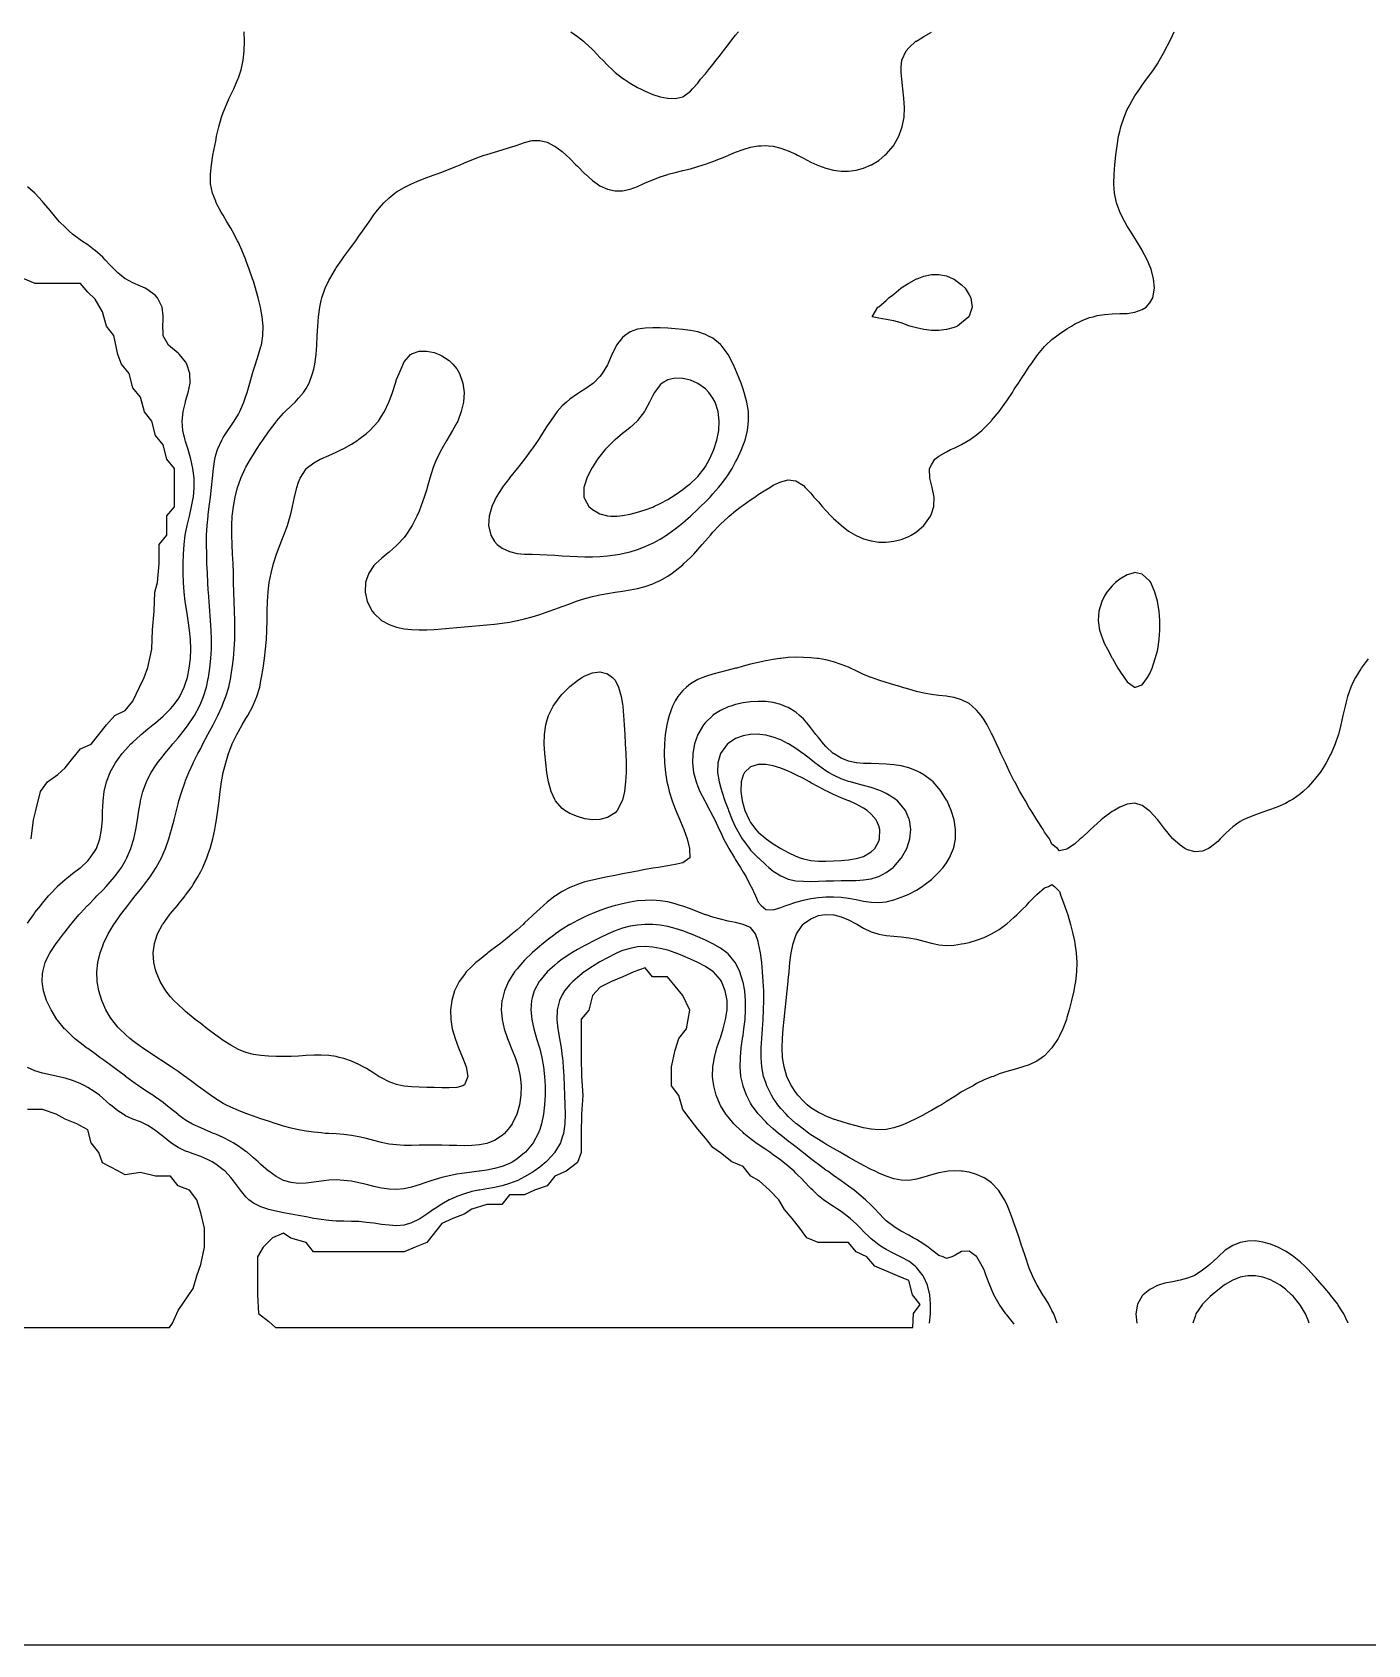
# Model space of a CAD drawing. Header units: metres. Extents: x 0 to 110, y 0 to 110.
# Drawn here: x 39.82 to 78.75, y 0 to 47 of the extents above; entities that cross this region are included whole.
import ezdxf

# ---------------------------------------------------------------- set-up
doc = ezdxf.new("R2010")
doc.units = ezdxf.units.M
for name, color, linetype in [('islands', 7, 'Continuous'), ('laser', 7, 'Continuous'), ('outline', 7, 'Continuous')]:
    doc.layers.add(name, color=color, linetype=linetype)

msp = doc.modelspace()

# ---------------------------------------------------------------- linework, layer by layer
at = {"layer": 'islands'}
for points in [[(39.79, 23.49), (39.85, 24.04), (39.92, 24.32), (40.06, 24.87), (40.26, 25.15), (40.56, 25.36), (40.78, 25.56), (41, 25.84), (41.22, 26.11), (41.54, 26.25), (41.98, 26.81), (42.23, 27.08), (42.53, 27.23), (42.75, 27.5), (42.94, 27.91), (43.08, 28.19), (43.19, 28.48), (43.3, 29.02), (43.32, 29.58), (43.37, 30.13), (43.39, 30.68), (43.47, 30.96), (43.52, 31.51), (43.52, 32.07), (43.74, 32.34), (43.74, 32.9), (43.96, 33.17), (43.96, 34.28), (43.74, 34.56), (43.63, 34.97), (43.41, 35.25), (43.3, 35.66), (43.09, 35.94), (42.97, 36.36), (42.75, 36.63), (42.64, 37.05), (42.42, 37.32), (42.31, 37.61), (42.2, 38.16), (41.98, 38.43), (41.87, 38.85), (41.65, 39.22), (41.44, 39.42), (41.22, 39.68), (39.9, 39.68), (39.55, 39.82)], [(9.25, 9.25), (43.82, 9.25), (43.91, 9.37), (44.07, 9.74), (44.51, 10.38), (44.62, 10.75), (44.73, 11.08), (44.84, 11.59), (44.84, 12.14), (44.73, 12.59), (44.62, 12.97), (44.4, 13.25), (44.07, 13.38), (43.85, 13.66), (43.41, 13.66), (42.97, 13.76), (42.53, 13.7), (42.31, 13.81), (41.87, 14.05), (41.76, 14.35), (41.54, 14.63), (41.44, 15.01), (41.12, 15.18), (40.78, 15.32), (40.52, 15.46), (40.12, 15.6), (39.68, 15.6)]]:
    msp.add_lwpolyline(points, dxfattribs=at)
msp.add_lwpolyline([(46.71, 9.42), (46.91, 9.25), (65.49, 9.25), (65.51, 9.65), (65.7, 9.92), (65.48, 10.2), (65.37, 10.62), (65.04, 10.75), (64.38, 11.03), (64.15, 11.31), (63.83, 11.45), (63.61, 11.72), (62.73, 11.72), (62.4, 11.86), (62.19, 12.14), (61.97, 12.42), (61.75, 12.69), (61.58, 12.97), (61.31, 13.25), (61.01, 13.52), (60.76, 13.66), (60.54, 13.94), (60.21, 14.08), (59.88, 14.34), (59.66, 14.49), (59.44, 14.77), (59.22, 15.03), (59, 15.32), (58.78, 15.6), (58.67, 16.01), (58.45, 16.29), (58.45, 16.84), (58.56, 17.33), (58.67, 17.67), (58.89, 17.95), (58.99, 18.5), (58.78, 18.92), (58.56, 19.2), (58.34, 19.47), (57.9, 19.47), (57.68, 19.73), (57.35, 19.61), (57.03, 19.47), (56.7, 19.33), (56.37, 19.17), (56.15, 18.92), (56.04, 18.5), (55.82, 18.23), (55.82, 17.12), (55.83, 16.57), (55.87, 16.01), (55.83, 15.46), (55.82, 14.91), (55.82, 14.35), (55.71, 14.06), (55.38, 13.8), (55.05, 13.66), (54.83, 13.38), (54.46, 13.25), (54.17, 13.11), (53.73, 13.11), (53.51, 12.83), (53.07, 12.83), (52.63, 12.7), (52.41, 12.55), (52.08, 12.42), (51.76, 12.28), (51.32, 11.72), (50.98, 11.59), (50.66, 11.45), (48.02, 11.45), (47.8, 11.72), (47.36, 11.85), (47.14, 12), (46.82, 11.86), (46.55, 11.59), (46.38, 11.31), (46.38, 10.2), (46.41, 9.65)], close=True, dxfattribs=at)
at = {"layer": 'laser'}
for points in [[(68.443, 9.344), (68.422, 9.371), (68.224, 9.62), (68.199, 9.648), (68.004, 9.925), (68.004, 9.925), (67.849, 10.201), (67.784, 10.368), (67.733, 10.478), (67.628, 10.755), (67.565, 10.932), (67.512, 11.032), (67.353, 11.308), (67.345, 11.32), (67.126, 11.474), (66.906, 11.458), (66.687, 11.331), (66.628, 11.308), (66.467, 11.259), (66.366, 11.308), (66.247, 11.349), (66.028, 11.51), (65.932, 11.585), (65.808, 11.671), (65.589, 11.811), (65.496, 11.862), (65.369, 11.937), (65.15, 12.057), (65.002, 12.139), (64.93, 12.187), (64.71, 12.359), (64.649, 12.415), (64.491, 12.576), (64.384, 12.692), (64.271, 12.808), (64.11, 12.969), (64.052, 13.02), (63.832, 13.205), (63.78, 13.246), (63.612, 13.369), (63.396, 13.523), (63.393, 13.525), (63.173, 13.677), (63.005, 13.799), (62.954, 13.835), (62.734, 13.996), (62.634, 14.076), (62.515, 14.164), (62.295, 14.337), (62.275, 14.353), (62.075, 14.508), (61.922, 14.63), (61.856, 14.682), (61.636, 14.855), (61.57, 14.906), (61.417, 15.037), (61.25, 15.183), (61.197, 15.237), (60.988, 15.46), (60.978, 15.473), (60.785, 15.737), (60.758, 15.785), (60.635, 16.014), (60.538, 16.285), (60.536, 16.29), (60.476, 16.567), (60.453, 16.844), (60.459, 17.121), (60.487, 17.397), (60.526, 17.674), (60.538, 17.757), (60.565, 17.951), (60.595, 18.228), (60.611, 18.504), (60.609, 18.781), (60.585, 19.058), (60.538, 19.315), (60.534, 19.335), (60.448, 19.612), (60.319, 19.872), (60.309, 19.888), (60.099, 20.137), (60.068, 20.165), (59.88, 20.306), (59.66, 20.432), (59.641, 20.442), (59.441, 20.538), (59.221, 20.634), (59.013, 20.719), (59.001, 20.723), (58.782, 20.805), (58.562, 20.876), (58.343, 20.933), (58.123, 20.973), (57.903, 20.994), (57.78, 20.995), (57.684, 20.996), (57.674, 20.995), (57.464, 20.978), (57.245, 20.941), (57.025, 20.883), (56.806, 20.805), (56.607, 20.719), (56.586, 20.709), (56.366, 20.607), (56.147, 20.496), (56.042, 20.442), (55.927, 20.383), (55.708, 20.262), (55.547, 20.165), (55.488, 20.129), (55.269, 19.981), (55.143, 19.888), (55.049, 19.812), (54.829, 19.615), (54.826, 19.612), (54.61, 19.353), (54.596, 19.335), (54.448, 19.058), (54.39, 18.86), (54.368, 18.781), (54.349, 18.504), (54.379, 18.228), (54.39, 18.18), (54.441, 17.951), (54.52, 17.674), (54.602, 17.397), (54.61, 17.369), (54.67, 17.121), (54.72, 16.844), (54.751, 16.567), (54.766, 16.29), (54.766, 16.014), (54.751, 15.737), (54.72, 15.46), (54.664, 15.183), (54.61, 15.016), (54.57, 14.906), (54.421, 14.63), (54.39, 14.589), (54.192, 14.353), (54.171, 14.334), (53.951, 14.16), (53.822, 14.076), (53.732, 14.029), (53.512, 13.941), (53.292, 13.878), (53.073, 13.834), (52.853, 13.801), (52.844, 13.799), (52.634, 13.775), (52.414, 13.747), (52.194, 13.714), (51.975, 13.671), (51.755, 13.618), (51.536, 13.553), (51.438, 13.523), (51.316, 13.481), (51.097, 13.407), (50.877, 13.34), (50.657, 13.292), (50.438, 13.27), (50.218, 13.277), (49.999, 13.309), (49.779, 13.357), (49.56, 13.413), (49.34, 13.466), (49.12, 13.509), (49.009, 13.523), (48.901, 13.536), (48.681, 13.546), (48.462, 13.538), (48.32, 13.523), (48.242, 13.514), (48.022, 13.482), (47.803, 13.454), (47.583, 13.447), (47.364, 13.472), (47.183, 13.523), (47.144, 13.535), (46.925, 13.65), (46.71, 13.799), (46.705, 13.803), (46.485, 13.995), (46.402, 14.076), (46.266, 14.195), (46.08, 14.353), (46.046, 14.378), (45.827, 14.533), (45.67, 14.63), (45.607, 14.666), (45.388, 14.78), (45.168, 14.88), (45.103, 14.906), (44.948, 14.973), (44.729, 15.064), (44.509, 15.163), (44.471, 15.183), (44.29, 15.292), (44.07, 15.45), (44.058, 15.46), (43.851, 15.631), (43.717, 15.737), (43.631, 15.804), (43.411, 15.96), (43.329, 16.014), (43.192, 16.106), (42.972, 16.251), (42.914, 16.29), (42.753, 16.407), (42.539, 16.567), (42.533, 16.572), (42.313, 16.738), (42.171, 16.844), (42.094, 16.902), (41.874, 17.06), (41.787, 17.121), (41.655, 17.219), (41.435, 17.377), (41.404, 17.397), (41.216, 17.547), (41.052, 17.674), (40.996, 17.728), (40.776, 17.938), (40.763, 17.951), (40.557, 18.204), (40.538, 18.228), (40.365, 18.504), (40.337, 18.563), (40.234, 18.781), (40.147, 19.058), (40.118, 19.255), (40.107, 19.335), (40.118, 19.542), (40.122, 19.612), (40.198, 19.888), (40.332, 20.165), (40.337, 20.173), (40.517, 20.442), (40.557, 20.491), (40.727, 20.719), (40.776, 20.777), (40.947, 20.995), (40.996, 21.052), (41.179, 21.272), (41.216, 21.311), (41.433, 21.549), (41.435, 21.551), (41.655, 21.773), (41.704, 21.826), (41.874, 21.996), (41.974, 22.102), (42.094, 22.234), (42.216, 22.379), (42.313, 22.508), (42.418, 22.656), (42.533, 22.857), (42.575, 22.933), (42.693, 23.21), (42.753, 23.405), (42.778, 23.486), (42.839, 23.763), (42.885, 24.04), (42.927, 24.317), (42.972, 24.571), (42.976, 24.593), (43.046, 24.87), (43.147, 25.147), (43.192, 25.237), (43.286, 25.424), (43.411, 25.614), (43.467, 25.701), (43.631, 25.907), (43.683, 25.977), (43.851, 26.17), (43.917, 26.254), (44.07, 26.43), (44.148, 26.531), (44.29, 26.708), (44.36, 26.808), (44.509, 27.028), (44.544, 27.084), (44.694, 27.361), (44.729, 27.441), (44.81, 27.638), (44.895, 27.915), (44.948, 28.162), (44.955, 28.191), (44.996, 28.468), (45.024, 28.745), (45.039, 29.022), (45.042, 29.299), (45.035, 29.575), (45.018, 29.852), (44.997, 30.129), (44.973, 30.406), (44.952, 30.682), (44.948, 30.74), (44.935, 30.959), (44.922, 31.236), (44.912, 31.513), (44.904, 31.789), (44.899, 32.066), (44.902, 32.343), (44.917, 32.62), (44.944, 32.897), (44.948, 32.935), (44.979, 33.173), (45.014, 33.45), (45.043, 33.727), (45.069, 34.004), (45.097, 34.28), (45.139, 34.557), (45.168, 34.683), (45.215, 34.834), (45.343, 35.111), (45.388, 35.188), (45.519, 35.387), (45.607, 35.517), (45.705, 35.664), (45.827, 35.871), (45.865, 35.941), (45.985, 36.218), (46.046, 36.396), (46.08, 36.495), (46.157, 36.771), (46.235, 37.048), (46.266, 37.152), (46.321, 37.325), (46.414, 37.602), (46.485, 37.836), (46.498, 37.878), (46.542, 38.155), (46.549, 38.432), (46.524, 38.709), (46.485, 38.932), (46.475, 38.986), (46.408, 39.262), (46.33, 39.539), (46.266, 39.748), (46.242, 39.816), (46.145, 40.093), (46.046, 40.356), (46.04, 40.369), (45.926, 40.646), (45.827, 40.868), (45.798, 40.923), (45.652, 41.2), (45.607, 41.291), (45.49, 41.476), (45.388, 41.669), (45.325, 41.753), (45.181, 42.03), (45.168, 42.072), (45.069, 42.307), (45.019, 42.584), (45.016, 42.86), (45.043, 43.137), (45.087, 43.414), (45.138, 43.691), (45.168, 43.829), (45.192, 43.967), (45.255, 44.244), (45.336, 44.521), (45.388, 44.661), (45.438, 44.798), (45.559, 45.074), (45.607, 45.178), (45.691, 45.351), (45.812, 45.628), (45.827, 45.67), (45.908, 45.905), (45.969, 46.182), (45.999, 46.458), (46.006, 46.735), (45.997, 47.012)], [(69.695, 9.371), (69.592, 9.648), (69.541, 9.747), (69.449, 9.925), (69.321, 10.128), (69.277, 10.201), (69.11, 10.478), (69.102, 10.493), (68.977, 10.755), (68.882, 10.974), (68.861, 11.032), (68.767, 11.308), (68.671, 11.585), (68.663, 11.608), (68.582, 11.862), (68.489, 12.139), (68.443, 12.267), (68.392, 12.415), (68.287, 12.692), (68.224, 12.837), (68.158, 12.969), (68.004, 13.221), (67.984, 13.246), (67.784, 13.459), (67.697, 13.523), (67.565, 13.612), (67.345, 13.71), (67.126, 13.771), (66.933, 13.799), (66.906, 13.803), (66.687, 13.812), (66.514, 13.799), (66.467, 13.796), (66.247, 13.757), (66.028, 13.698), (65.808, 13.63), (65.589, 13.568), (65.369, 13.534), (65.15, 13.539), (64.93, 13.584), (64.71, 13.657), (64.491, 13.749), (64.39, 13.799), (64.271, 13.853), (64.052, 13.966), (63.85, 14.076), (63.832, 14.086), (63.612, 14.212), (63.393, 14.338), (63.368, 14.353), (63.173, 14.465), (62.954, 14.592), (62.892, 14.63), (62.734, 14.724), (62.515, 14.866), (62.457, 14.906), (62.295, 15.023), (62.091, 15.183), (62.075, 15.196), (61.856, 15.397), (61.79, 15.46), (61.636, 15.632), (61.548, 15.737), (61.417, 15.93), (61.363, 16.014), (61.229, 16.29), (61.197, 16.384), (61.138, 16.567), (61.087, 16.844), (61.067, 17.121), (61.069, 17.397), (61.085, 17.674), (61.105, 17.951), (61.123, 18.228), (61.136, 18.504), (61.141, 18.781), (61.139, 19.058), (61.128, 19.335), (61.109, 19.612), (61.081, 19.888), (61.042, 20.165), (60.989, 20.442), (60.978, 20.496), (60.896, 20.719), (60.758, 20.906), (60.538, 20.995), (60.537, 20.995), (60.319, 21.048), (60.099, 21.093), (59.88, 21.145), (59.66, 21.207), (59.462, 21.272), (59.441, 21.279), (59.221, 21.364), (59.001, 21.447), (58.782, 21.524), (58.701, 21.549), (58.562, 21.595), (58.343, 21.65), (58.123, 21.685), (57.903, 21.701), (57.684, 21.697), (57.464, 21.678), (57.245, 21.645), (57.025, 21.6), (56.827, 21.549), (56.806, 21.544), (56.586, 21.478), (56.366, 21.402), (56.147, 21.315), (56.048, 21.272), (55.927, 21.22), (55.708, 21.113), (55.497, 20.995), (55.488, 20.991), (55.269, 20.857), (55.072, 20.719), (55.049, 20.703), (54.829, 20.54), (54.709, 20.442), (54.61, 20.361), (54.39, 20.168), (54.387, 20.165), (54.171, 19.952), (54.108, 19.888), (53.951, 19.699), (53.88, 19.612), (53.732, 19.376), (53.705, 19.335), (53.58, 19.058), (53.512, 18.784), (53.511, 18.781), (53.488, 18.504), (53.512, 18.242), (53.513, 18.228), (53.576, 17.951), (53.671, 17.674), (53.732, 17.529), (53.782, 17.397), (53.89, 17.121), (53.951, 16.942), (53.98, 16.844), (54.04, 16.567), (54.068, 16.29), (54.061, 16.014), (54.019, 15.737), (53.951, 15.493), (53.94, 15.46), (53.805, 15.183), (53.732, 15.074), (53.587, 14.906), (53.512, 14.841), (53.292, 14.701), (53.12, 14.63), (53.073, 14.614), (52.853, 14.57), (52.634, 14.549), (52.414, 14.544), (52.194, 14.548), (51.975, 14.556), (51.755, 14.562), (51.536, 14.564), (51.316, 14.562), (51.097, 14.558), (50.877, 14.554), (50.657, 14.555), (50.438, 14.567), (50.218, 14.594), (50.035, 14.63), (49.999, 14.637), (49.779, 14.694), (49.56, 14.754), (49.34, 14.806), (49.12, 14.845), (48.901, 14.87), (48.681, 14.887), (48.462, 14.9), (48.369, 14.906), (48.242, 14.916), (48.022, 14.939), (47.803, 14.969), (47.583, 15.009), (47.364, 15.058), (47.144, 15.118), (46.937, 15.183), (46.925, 15.187), (46.705, 15.26), (46.485, 15.332), (46.266, 15.404), (46.103, 15.46), (46.046, 15.48), (45.827, 15.567), (45.607, 15.666), (45.464, 15.737), (45.388, 15.78), (45.168, 15.916), (45.016, 16.014), (44.948, 16.063), (44.729, 16.224), (44.639, 16.29), (44.509, 16.389), (44.29, 16.551), (44.268, 16.567), (44.07, 16.709), (43.871, 16.844), (43.851, 16.857), (43.631, 17.002), (43.447, 17.121), (43.411, 17.144), (43.192, 17.289), (43.032, 17.397), (42.972, 17.439), (42.753, 17.602), (42.66, 17.674), (42.533, 17.787), (42.36, 17.951), (42.313, 18.005), (42.134, 18.228), (42.094, 18.291), (41.966, 18.504), (41.874, 18.707), (41.842, 18.781), (41.758, 19.058), (41.711, 19.335), (41.702, 19.612), (41.732, 19.888), (41.798, 20.165), (41.874, 20.372), (41.9, 20.442), (42.035, 20.719), (42.094, 20.816), (42.2, 20.995), (42.313, 21.159), (42.39, 21.272), (42.533, 21.459), (42.6, 21.549), (42.753, 21.739), (42.822, 21.826), (42.972, 22.013), (43.045, 22.102), (43.192, 22.299), (43.253, 22.379), (43.411, 22.624), (43.432, 22.656), (43.581, 22.933), (43.631, 23.049), (43.702, 23.21), (43.799, 23.486), (43.851, 23.666), (43.879, 23.763), (43.951, 24.04), (44.019, 24.317), (44.07, 24.511), (44.092, 24.593), (44.174, 24.87), (44.272, 25.147), (44.29, 25.187), (44.385, 25.424), (44.509, 25.693), (44.513, 25.701), (44.649, 25.977), (44.729, 26.125), (44.793, 26.254), (44.94, 26.531), (44.948, 26.546), (45.088, 26.808), (45.168, 26.965), (45.229, 27.084), (45.356, 27.361), (45.388, 27.445), (45.464, 27.638), (45.546, 27.915), (45.604, 28.191), (45.607, 28.209), (45.65, 28.468), (45.683, 28.745), (45.707, 29.022), (45.72, 29.299), (45.725, 29.575), (45.722, 29.852), (45.715, 30.129), (45.706, 30.406), (45.696, 30.682), (45.688, 30.959), (45.68, 31.236), (45.671, 31.513), (45.66, 31.789), (45.647, 32.066), (45.637, 32.343), (45.636, 32.62), (45.65, 32.897), (45.683, 33.173), (45.734, 33.45), (45.801, 33.727), (45.827, 33.809), (45.898, 34.004), (46.022, 34.28), (46.046, 34.324), (46.18, 34.557), (46.266, 34.693), (46.356, 34.834), (46.485, 35.031), (46.54, 35.111), (46.705, 35.354), (46.73, 35.387), (46.925, 35.646), (46.941, 35.664), (47.144, 35.895), (47.195, 35.941), (47.364, 36.114), (47.478, 36.218), (47.583, 36.335), (47.725, 36.495), (47.803, 36.619), (47.891, 36.771), (47.992, 37.048), (48.022, 37.182), (48.053, 37.325), (48.091, 37.602), (48.114, 37.878), (48.128, 38.155), (48.14, 38.432), (48.16, 38.709), (48.197, 38.986), (48.242, 39.183), (48.262, 39.262), (48.36, 39.539), (48.462, 39.76), (48.491, 39.816), (48.656, 40.093), (48.681, 40.135), (48.846, 40.369), (48.901, 40.452), (49.05, 40.646), (49.12, 40.75), (49.253, 40.923), (49.34, 41.053), (49.448, 41.2), (49.56, 41.369), (49.637, 41.476), (49.779, 41.681), (49.835, 41.753), (49.999, 41.954), (50.071, 42.03), (50.218, 42.173), (50.388, 42.307), (50.438, 42.343), (50.657, 42.476), (50.873, 42.584), (50.877, 42.585), (51.097, 42.677), (51.316, 42.761), (51.536, 42.84), (51.593, 42.86), (51.755, 42.92), (51.975, 43.005), (52.194, 43.095), (52.294, 43.137), (52.414, 43.189), (52.634, 43.281), (52.853, 43.366), (52.996, 43.414), (53.073, 43.44), (53.292, 43.507), (53.512, 43.572), (53.732, 43.639), (53.892, 43.691), (53.951, 43.712), (54.171, 43.787), (54.39, 43.841), (54.61, 43.848), (54.829, 43.794), (55.021, 43.691), (55.049, 43.678), (55.269, 43.52), (55.378, 43.414), (55.488, 43.32), (55.665, 43.137), (55.708, 43.096), (55.927, 42.874), (55.942, 42.86), (56.147, 42.677), (56.281, 42.584), (56.366, 42.525), (56.586, 42.425), (56.806, 42.378), (57.025, 42.38), (57.245, 42.425), (57.464, 42.506), (57.629, 42.584), (57.684, 42.606), (57.903, 42.7), (58.123, 42.785), (58.343, 42.857), (58.354, 42.86), (58.562, 42.913), (58.782, 42.965), (59.001, 43.021), (59.221, 43.084), (59.379, 43.137), (59.441, 43.157), (59.66, 43.235), (59.88, 43.32), (60.099, 43.41), (60.109, 43.414), (60.319, 43.499), (60.538, 43.58), (60.758, 43.645), (60.978, 43.686), (61.062, 43.691), (61.197, 43.698), (61.277, 43.691), (61.417, 43.677), (61.636, 43.625), (61.856, 43.544), (62.075, 43.441), (62.128, 43.414), (62.295, 43.326), (62.515, 43.214), (62.685, 43.137), (62.734, 43.114), (62.954, 43.035), (63.173, 42.982), (63.393, 42.954), (63.612, 42.953), (63.832, 42.979), (64.052, 43.036), (64.271, 43.13), (64.283, 43.137), (64.491, 43.262), (64.675, 43.414), (64.71, 43.447), (64.92, 43.691), (64.93, 43.706), (65.08, 43.967), (65.15, 44.16), (65.18, 44.244), (65.231, 44.521), (65.243, 44.798), (65.228, 45.074), (65.196, 45.351), (65.162, 45.628), (65.15, 45.821), (65.143, 45.905), (65.15, 45.979), (65.169, 46.182), (65.291, 46.458), (65.369, 46.54), (65.578, 46.735), (65.589, 46.741), (65.808, 46.876), (66.028, 47.002)], [(78.763, 28.74), (78.559, 28.468), (78.544, 28.449), (78.39, 28.191), (78.324, 28.068), (78.257, 27.915), (78.159, 27.638), (78.105, 27.444), (78.084, 27.361), (78.024, 27.084), (77.964, 26.808), (77.892, 26.531), (77.885, 26.51), (77.8, 26.254), (77.683, 25.977), (77.665, 25.945), (77.536, 25.701), (77.446, 25.56), (77.356, 25.424), (77.226, 25.254), (77.138, 25.147), (77.007, 25.007), (76.863, 24.87), (76.787, 24.805), (76.568, 24.647), (76.475, 24.593), (76.348, 24.523), (76.128, 24.426), (75.909, 24.343), (75.829, 24.317), (75.689, 24.269), (75.47, 24.194), (75.25, 24.106), (75.119, 24.04), (75.03, 23.992), (74.811, 23.836), (74.731, 23.763), (74.591, 23.635), (74.447, 23.486), (74.372, 23.416), (74.152, 23.234), (74.106, 23.21), (73.933, 23.133), (73.713, 23.111), (73.493, 23.165), (73.412, 23.21), (73.274, 23.301), (73.068, 23.486), (73.054, 23.502), (72.838, 23.763), (72.835, 23.767), (72.625, 24.04), (72.615, 24.054), (72.396, 24.299), (72.37, 24.317), (72.176, 24.465), (71.956, 24.526), (71.737, 24.504), (71.517, 24.417), (71.356, 24.317), (71.298, 24.283), (71.078, 24.121), (70.98, 24.04), (70.859, 23.934), (70.667, 23.763), (70.639, 23.734), (70.419, 23.53), (70.361, 23.486), (70.2, 23.333), (70.005, 23.21), (69.98, 23.184), (69.761, 23.141), (69.704, 23.21), (69.541, 23.339), (69.467, 23.486), (69.321, 23.68), (69.283, 23.763), (69.104, 24.04), (69.102, 24.043), (68.938, 24.317), (68.882, 24.398), (68.772, 24.593), (68.663, 24.771), (68.61, 24.87), (68.457, 25.147), (68.443, 25.172), (68.318, 25.424), (68.224, 25.615), (68.183, 25.701), (68.055, 25.977), (68.004, 26.09), (67.928, 26.254), (67.796, 26.531), (67.784, 26.555), (67.651, 26.808), (67.565, 26.954), (67.474, 27.084), (67.345, 27.243), (67.215, 27.361), (67.126, 27.431), (66.906, 27.545), (66.687, 27.61), (66.51, 27.638), (66.467, 27.644), (66.247, 27.669), (66.028, 27.696), (65.808, 27.736), (65.589, 27.788), (65.369, 27.85), (65.154, 27.915), (65.15, 27.916), (64.93, 27.98), (64.71, 28.043), (64.491, 28.111), (64.284, 28.191), (64.271, 28.196), (64.052, 28.283), (63.832, 28.385), (63.669, 28.468), (63.612, 28.49), (63.393, 28.575), (63.173, 28.648), (62.954, 28.703), (62.734, 28.741), (62.7, 28.745), (62.515, 28.766), (62.295, 28.779), (62.075, 28.781), (61.856, 28.771), (61.636, 28.749), (61.614, 28.745), (61.417, 28.718), (61.197, 28.678), (60.978, 28.63), (60.758, 28.577), (60.538, 28.519), (60.352, 28.468), (60.319, 28.46), (60.099, 28.405), (59.88, 28.349), (59.66, 28.29), (59.441, 28.22), (59.367, 28.191), (59.221, 28.13), (59.001, 28.004), (58.888, 27.915), (58.782, 27.815), (58.639, 27.638), (58.562, 27.516), (58.483, 27.361), (58.381, 27.084), (58.343, 26.934), (58.313, 26.808), (58.269, 26.531), (58.244, 26.254), (58.236, 25.977), (58.245, 25.701), (58.273, 25.424), (58.32, 25.147), (58.343, 25.053), (58.387, 24.87), (58.475, 24.593), (58.562, 24.365), (58.582, 24.317), (58.698, 24.04), (58.782, 23.83), (58.812, 23.763), (58.907, 23.486), (58.98, 23.21), (58.986, 22.933), (58.782, 22.791), (58.562, 22.74), (58.343, 22.704), (58.123, 22.667), (58.074, 22.656), (57.903, 22.63), (57.684, 22.591), (57.464, 22.549), (57.245, 22.507), (57.025, 22.465), (56.806, 22.423), (56.588, 22.379), (56.586, 22.379), (56.366, 22.337), (56.147, 22.289), (55.927, 22.232), (55.708, 22.16), (55.569, 22.102), (55.488, 22.07), (55.269, 21.959), (55.067, 21.826), (55.049, 21.814), (54.829, 21.647), (54.721, 21.549), (54.61, 21.453), (54.422, 21.272), (54.39, 21.243), (54.171, 21.037), (54.127, 20.995), (53.951, 20.84), (53.81, 20.719), (53.732, 20.653), (53.512, 20.477), (53.464, 20.442), (53.292, 20.308), (53.101, 20.165), (53.073, 20.141), (52.853, 19.966), (52.753, 19.888), (52.634, 19.771), (52.47, 19.612), (52.414, 19.534), (52.264, 19.335), (52.194, 19.191), (52.126, 19.058), (52.044, 18.781), (52.011, 18.504), (52.018, 18.228), (52.063, 17.951), (52.143, 17.674), (52.194, 17.538), (52.245, 17.397), (52.359, 17.121), (52.414, 16.975), (52.463, 16.844), (52.511, 16.567), (52.414, 16.324), (52.373, 16.29), (52.194, 16.241), (51.975, 16.229), (51.755, 16.232), (51.536, 16.238), (51.316, 16.244), (51.097, 16.25), (50.877, 16.259), (50.657, 16.28), (50.602, 16.29), (50.438, 16.328), (50.218, 16.411), (49.999, 16.523), (49.925, 16.567), (49.779, 16.66), (49.56, 16.794), (49.467, 16.844), (49.34, 16.913), (49.12, 17.011), (48.901, 17.086), (48.76, 17.121), (48.681, 17.141), (48.462, 17.176), (48.242, 17.189), (48.022, 17.187), (47.803, 17.174), (47.583, 17.16), (47.364, 17.149), (47.144, 17.144), (46.925, 17.145), (46.705, 17.152), (46.485, 17.17), (46.266, 17.204), (46.046, 17.264), (45.827, 17.353), (45.744, 17.397), (45.607, 17.473), (45.388, 17.614), (45.301, 17.674), (45.168, 17.77), (44.948, 17.931), (44.921, 17.951), (44.729, 18.104), (44.566, 18.228), (44.509, 18.276), (44.29, 18.458), (44.232, 18.504), (44.07, 18.659), (43.943, 18.781), (43.851, 18.888), (43.714, 19.058), (43.631, 19.186), (43.545, 19.335), (43.427, 19.612), (43.411, 19.668), (43.362, 19.888), (43.346, 20.165), (43.38, 20.442), (43.411, 20.541), (43.472, 20.719), (43.617, 20.995), (43.631, 21.015), (43.819, 21.272), (43.851, 21.31), (44.048, 21.549), (44.07, 21.574), (44.274, 21.826), (44.29, 21.846), (44.475, 22.102), (44.509, 22.156), (44.646, 22.379), (44.729, 22.538), (44.789, 22.656), (44.906, 22.933), (44.948, 23.055), (45.003, 23.21), (45.08, 23.486), (45.139, 23.763), (45.168, 23.937), (45.186, 24.04), (45.226, 24.317), (45.262, 24.593), (45.297, 24.87), (45.338, 25.147), (45.387, 25.424), (45.388, 25.425), (45.457, 25.701), (45.541, 25.977), (45.607, 26.154), (45.648, 26.254), (45.782, 26.531), (45.827, 26.617), (45.94, 26.808), (46.046, 26.995), (46.103, 27.084), (46.249, 27.361), (46.266, 27.402), (46.368, 27.638), (46.448, 27.915), (46.485, 28.102), (46.505, 28.191), (46.551, 28.468), (46.589, 28.745), (46.622, 29.022), (46.645, 29.299), (46.659, 29.575), (46.665, 29.852), (46.669, 30.129), (46.677, 30.406), (46.694, 30.682), (46.705, 30.79), (46.726, 30.959), (46.779, 31.236), (46.849, 31.513), (46.925, 31.76), (46.936, 31.789), (47.046, 32.066), (47.144, 32.323), (47.153, 32.343), (47.258, 32.62), (47.339, 32.897), (47.364, 33.004), (47.406, 33.173), (47.465, 33.45), (47.53, 33.727), (47.583, 33.889), (47.628, 34.004), (47.803, 34.275), (47.807, 34.28), (48.022, 34.445), (48.214, 34.557), (48.242, 34.569), (48.462, 34.66), (48.681, 34.757), (48.833, 34.834), (48.901, 34.867), (49.12, 34.991), (49.307, 35.111), (49.34, 35.135), (49.56, 35.306), (49.659, 35.387), (49.779, 35.518), (49.911, 35.664), (49.999, 35.805), (50.087, 35.941), (50.211, 36.218), (50.218, 36.239), (50.319, 36.495), (50.409, 36.771), (50.438, 36.873), (50.509, 37.048), (50.627, 37.325), (50.657, 37.392), (50.847, 37.602), (50.877, 37.628), (51.097, 37.702), (51.316, 37.704), (51.536, 37.66), (51.682, 37.602), (51.755, 37.572), (51.975, 37.427), (52.077, 37.325), (52.194, 37.186), (52.273, 37.048), (52.374, 36.771), (52.411, 36.495), (52.391, 36.218), (52.324, 35.941), (52.22, 35.664), (52.194, 35.614), (52.073, 35.387), (51.975, 35.224), (51.906, 35.111), (51.755, 34.855), (51.744, 34.834), (51.603, 34.557), (51.536, 34.388), (51.497, 34.28), (51.41, 34.004), (51.331, 33.727), (51.316, 33.679), (51.246, 33.45), (51.149, 33.173), (51.097, 33.043), (51.033, 32.897), (50.893, 32.62), (50.877, 32.591), (50.712, 32.343), (50.657, 32.271), (50.469, 32.066), (50.438, 32.036), (50.218, 31.847), (50.145, 31.789), (49.999, 31.665), (49.83, 31.513), (49.779, 31.452), (49.626, 31.236), (49.56, 31.051), (49.531, 30.959), (49.521, 30.682), (49.56, 30.503), (49.582, 30.406), (49.727, 30.129), (49.779, 30.065), (49.999, 29.854), (50.002, 29.852), (50.218, 29.733), (50.438, 29.655), (50.657, 29.611), (50.877, 29.589), (51.097, 29.583), (51.316, 29.586), (51.536, 29.594), (51.755, 29.608), (51.975, 29.626), (52.194, 29.646), (52.414, 29.667), (52.634, 29.688), (52.853, 29.707), (53.073, 29.727), (53.292, 29.748), (53.512, 29.774), (53.732, 29.807), (53.951, 29.85), (53.958, 29.852), (54.171, 29.901), (54.39, 29.961), (54.61, 30.03), (54.829, 30.106), (54.89, 30.129), (55.049, 30.184), (55.269, 30.263), (55.488, 30.343), (55.658, 30.406), (55.708, 30.422), (55.927, 30.49), (56.147, 30.551), (56.366, 30.602), (56.586, 30.645), (56.806, 30.682), (56.808, 30.682), (57.025, 30.713), (57.245, 30.746), (57.464, 30.788), (57.684, 30.844), (57.903, 30.921), (57.985, 30.959), (58.123, 31.019), (58.343, 31.145), (58.469, 31.236), (58.562, 31.299), (58.782, 31.48), (58.816, 31.513), (59.001, 31.685), (59.099, 31.789), (59.221, 31.918), (59.348, 32.066), (59.441, 32.171), (59.585, 32.343), (59.66, 32.426), (59.837, 32.62), (59.88, 32.663), (60.099, 32.87), (60.131, 32.897), (60.319, 33.05), (60.482, 33.173), (60.538, 33.218), (60.758, 33.374), (60.879, 33.45), (60.978, 33.523), (61.197, 33.664), (61.317, 33.727), (61.417, 33.794), (61.636, 33.899), (61.856, 33.952), (62.075, 33.926), (62.295, 33.788), (62.347, 33.727), (62.515, 33.567), (62.603, 33.45), (62.734, 33.31), (62.844, 33.173), (62.954, 33.056), (63.103, 32.897), (63.173, 32.826), (63.393, 32.629), (63.405, 32.62), (63.612, 32.46), (63.819, 32.343), (63.832, 32.335), (64.052, 32.234), (64.271, 32.172), (64.491, 32.141), (64.71, 32.138), (64.93, 32.162), (65.15, 32.216), (65.369, 32.306), (65.438, 32.343), (65.589, 32.436), (65.804, 32.62), (65.808, 32.625), (66.004, 32.897), (66.028, 32.964), (66.1, 33.173), (66.107, 33.45), (66.05, 33.727), (66.028, 33.808), (65.985, 34.004), (65.977, 34.28), (66.028, 34.395), (66.126, 34.557), (66.247, 34.644), (66.467, 34.772), (66.581, 34.834), (66.687, 34.878), (66.906, 34.981), (67.121, 35.111), (67.126, 35.113), (67.345, 35.266), (67.493, 35.387), (67.565, 35.456), (67.771, 35.664), (67.784, 35.681), (67.999, 35.941), (68.004, 35.949), (68.2, 36.218), (68.224, 36.259), (68.388, 36.495), (68.443, 36.594), (68.571, 36.771), (68.663, 36.931), (68.753, 37.048), (68.882, 37.259), (68.937, 37.325), (69.102, 37.571), (69.13, 37.602), (69.321, 37.839), (69.364, 37.878), (69.541, 38.046), (69.685, 38.155), (69.761, 38.211), (69.98, 38.357), (70.11, 38.432), (70.2, 38.486), (70.419, 38.597), (70.639, 38.681), (70.745, 38.709), (70.859, 38.741), (71.078, 38.776), (71.298, 38.792), (71.517, 38.797), (71.737, 38.805), (71.956, 38.837), (72.176, 38.914), (72.29, 38.986), (72.396, 39.112), (72.481, 39.262), (72.528, 39.539), (72.502, 39.816), (72.43, 40.093), (72.396, 40.18), (72.317, 40.369), (72.176, 40.637), (72.171, 40.646), (72.004, 40.923), (71.956, 40.995), (71.829, 41.2), (71.737, 41.348), (71.664, 41.476), (71.523, 41.753), (71.517, 41.768), (71.425, 42.03), (71.367, 42.307), (71.345, 42.584), (71.352, 42.86), (71.374, 43.137), (71.404, 43.414), (71.439, 43.691), (71.485, 43.967), (71.517, 44.107), (71.55, 44.244), (71.642, 44.521), (71.737, 44.745), (71.761, 44.798), (71.914, 45.074), (71.956, 45.141), (72.099, 45.351), (72.176, 45.459), (72.3, 45.628), (72.396, 45.76), (72.499, 45.905), (72.615, 46.083), (72.677, 46.182), (72.832, 46.458), (72.835, 46.464), (72.973, 46.735), (73.054, 46.906), (73.104, 47.012)], [(55.516, 47.012), (55.708, 46.872), (55.887, 46.735), (55.927, 46.699), (56.147, 46.493), (56.185, 46.458), (56.366, 46.264), (56.452, 46.182), (56.586, 46.035), (56.73, 45.905), (56.806, 45.83), (57.025, 45.658), (57.074, 45.628), (57.245, 45.511), (57.464, 45.39), (57.549, 45.351), (57.684, 45.281), (57.903, 45.189), (58.123, 45.119), (58.338, 45.074), (58.343, 45.074), (58.562, 45.065), (58.603, 45.074), (58.782, 45.121), (59.001, 45.278), (59.062, 45.351), (59.221, 45.516), (59.3, 45.628), (59.441, 45.784), (59.528, 45.905), (59.66, 46.057), (59.753, 46.182), (59.88, 46.339), (59.969, 46.458), (60.099, 46.63), (60.18, 46.735), (60.319, 46.914), (60.4, 47.012)], [(39.679, 21.035), (39.852, 21.272), (39.898, 21.338), (40.066, 21.549), (40.118, 21.617), (40.294, 21.826), (40.337, 21.878), (40.551, 22.102), (40.557, 22.109), (40.776, 22.303), (40.873, 22.379), (40.996, 22.475), (41.216, 22.642), (41.232, 22.656), (41.435, 22.85), (41.51, 22.933), (41.655, 23.15), (41.689, 23.21), (41.789, 23.486), (41.841, 23.763), (41.862, 24.04), (41.87, 24.317), (41.874, 24.413), (41.882, 24.593), (41.915, 24.87), (41.98, 25.147), (42.087, 25.424), (42.094, 25.435), (42.241, 25.701), (42.313, 25.802), (42.443, 25.977), (42.533, 26.079), (42.695, 26.254), (42.753, 26.309), (42.972, 26.51), (42.996, 26.531), (43.192, 26.694), (43.33, 26.808), (43.411, 26.875), (43.631, 27.062), (43.654, 27.084), (43.851, 27.281), (43.919, 27.361), (44.07, 27.564), (44.116, 27.638), (44.25, 27.915), (44.29, 28.023), (44.34, 28.191), (44.395, 28.468), (44.427, 28.745), (44.439, 29.022), (44.43, 29.299), (44.404, 29.575), (44.365, 29.852), (44.322, 30.129), (44.29, 30.346), (44.28, 30.406), (44.247, 30.682), (44.226, 30.959), (44.217, 31.236), (44.218, 31.513), (44.226, 31.789), (44.245, 32.066), (44.28, 32.343), (44.29, 32.393), (44.333, 32.62), (44.399, 32.897), (44.464, 33.173), (44.509, 33.419), (44.515, 33.45), (44.539, 33.727), (44.534, 34.004), (44.509, 34.212), (44.5, 34.28), (44.441, 34.557), (44.362, 34.834), (44.29, 35.069), (44.276, 35.111), (44.212, 35.387), (44.187, 35.664), (44.213, 35.941), (44.282, 36.218), (44.29, 36.244), (44.366, 36.495), (44.417, 36.771), (44.41, 37.048), (44.327, 37.325), (44.29, 37.39), (44.113, 37.602), (44.07, 37.645), (43.851, 37.825), (43.788, 37.878), (43.635, 38.155), (43.631, 38.229), (43.622, 38.432), (43.631, 38.625), (43.635, 38.709), (43.631, 38.738), (43.601, 38.986), (43.466, 39.262), (43.411, 39.322), (43.192, 39.495), (43.11, 39.539), (42.972, 39.601), (42.753, 39.691), (42.533, 39.808), (42.523, 39.816), (42.313, 39.987), (42.21, 40.093), (42.094, 40.213), (41.944, 40.369), (41.874, 40.441), (41.655, 40.633), (41.636, 40.646), (41.435, 40.802), (41.253, 40.923), (41.216, 40.952), (40.996, 41.118), (40.894, 41.2), (40.776, 41.313), (40.615, 41.476), (40.557, 41.544), (40.379, 41.753), (40.337, 41.806), (40.149, 42.03), (40.118, 42.069), (39.898, 42.304), (39.895, 42.307), (39.679, 42.49)], [(65.589, 38.388), (65.4, 38.432), (65.369, 38.445), (65.15, 38.526), (64.93, 38.586), (64.71, 38.627), (64.491, 38.663), (64.305, 38.709), (64.471, 38.986), (64.491, 38.997), (64.71, 39.177), (64.783, 39.262), (64.93, 39.367), (65.139, 39.539), (65.15, 39.546), (65.369, 39.683), (65.589, 39.807), (65.611, 39.816), (65.808, 39.889), (66.028, 39.936), (66.247, 39.941), (66.467, 39.898), (66.665, 39.816), (66.687, 39.804), (66.906, 39.635), (67.007, 39.539), (67.126, 39.342), (67.173, 39.262), (67.22, 38.986), (67.126, 38.728), (67.119, 38.709), (66.906, 38.525), (66.786, 38.432), (66.687, 38.396), (66.467, 38.333), (66.247, 38.302), (66.028, 38.306), (65.808, 38.339), (65.589, 38.388)], [(54.171, 31.789), (54.39, 31.782), (54.61, 31.777), (54.829, 31.769), (55.049, 31.757), (55.269, 31.743), (55.488, 31.73), (55.708, 31.718), (55.927, 31.711), (56.147, 31.711), (56.366, 31.719), (56.586, 31.736), (56.806, 31.764), (56.947, 31.789), (57.025, 31.804), (57.245, 31.857), (57.464, 31.924), (57.684, 32.007), (57.811, 32.066), (57.903, 32.108), (58.123, 32.226), (58.307, 32.343), (58.343, 32.365), (58.562, 32.521), (58.683, 32.62), (58.782, 32.698), (59.001, 32.893), (59.005, 32.897), (59.221, 33.096), (59.299, 33.173), (59.441, 33.312), (59.576, 33.45), (59.66, 33.541), (59.826, 33.727), (59.88, 33.796), (60.039, 34.004), (60.099, 34.1), (60.217, 34.28), (60.319, 34.475), (60.365, 34.557), (60.493, 34.834), (60.538, 34.961), (60.596, 35.111), (60.668, 35.387), (60.699, 35.664), (60.692, 35.941), (60.649, 36.218), (60.573, 36.495), (60.538, 36.596), (60.479, 36.771), (60.37, 37.048), (60.319, 37.172), (60.247, 37.325), (60.102, 37.602), (60.099, 37.606), (59.897, 37.878), (59.88, 37.898), (59.66, 38.081), (59.514, 38.155), (59.441, 38.192), (59.221, 38.265), (59.001, 38.31), (58.782, 38.339), (58.562, 38.357), (58.343, 38.37), (58.123, 38.379), (57.903, 38.383), (57.684, 38.375), (57.464, 38.342), (57.245, 38.265), (57.081, 38.155), (57.025, 38.105), (56.852, 37.878), (56.806, 37.791), (56.713, 37.602), (56.594, 37.325), (56.586, 37.309), (56.43, 37.048), (56.366, 36.964), (56.175, 36.771), (56.147, 36.747), (55.927, 36.597), (55.767, 36.495), (55.708, 36.456), (55.488, 36.304), (55.387, 36.218), (55.269, 36.108), (55.123, 35.941), (55.049, 35.849), (54.92, 35.664), (54.829, 35.53), (54.74, 35.387), (54.61, 35.187), (54.562, 35.111), (54.39, 34.858), (54.374, 34.834), (54.171, 34.557), (54.171, 34.557), (53.952, 34.28), (53.951, 34.279), (53.732, 34.007), (53.729, 34.004), (53.519, 33.727), (53.512, 33.716), (53.344, 33.45), (53.292, 33.342), (53.215, 33.173), (53.138, 32.897), (53.121, 32.62), (53.182, 32.343), (53.292, 32.154), (53.366, 32.066), (53.512, 31.96), (53.732, 31.862), (53.951, 31.811), (54.169, 31.789), (54.171, 31.789)], [(56.806, 32.892), (56.868, 32.897), (57.025, 32.911), (57.245, 32.953), (57.464, 33.009), (57.684, 33.076), (57.903, 33.156), (57.941, 33.173), (58.123, 33.263), (58.343, 33.382), (58.453, 33.45), (58.562, 33.519), (58.782, 33.67), (58.855, 33.727), (59.001, 33.844), (59.171, 34.004), (59.221, 34.055), (59.4, 34.28), (59.441, 34.341), (59.564, 34.557), (59.66, 34.771), (59.687, 34.834), (59.774, 35.111), (59.828, 35.387), (59.843, 35.664), (59.81, 35.941), (59.72, 36.218), (59.66, 36.331), (59.543, 36.495), (59.441, 36.606), (59.221, 36.763), (59.201, 36.771), (59.001, 36.855), (58.782, 36.905), (58.562, 36.912), (58.343, 36.865), (58.18, 36.771), (58.123, 36.724), (57.952, 36.495), (57.903, 36.407), (57.808, 36.218), (57.684, 35.981), (57.66, 35.941), (57.464, 35.679), (57.451, 35.664), (57.245, 35.476), (57.136, 35.387), (57.025, 35.301), (56.806, 35.122), (56.792, 35.111), (56.586, 34.909), (56.517, 34.834), (56.366, 34.647), (56.299, 34.557), (56.147, 34.321), (56.121, 34.28), (55.983, 34.004), (55.927, 33.822), (55.898, 33.727), (55.9, 33.45), (55.927, 33.387), (56.042, 33.173), (56.147, 33.086), (56.366, 32.962), (56.586, 32.902), (56.68, 32.897), (56.806, 32.892)], [(71.956, 27.909), (71.975, 27.915), (72.176, 27.976), (72.323, 28.191), (72.396, 28.304), (72.459, 28.468), (72.553, 28.745), (72.615, 28.974), (72.626, 29.022), (72.668, 29.299), (72.688, 29.575), (72.686, 29.852), (72.662, 30.129), (72.617, 30.406), (72.615, 30.414), (72.539, 30.682), (72.419, 30.959), (72.396, 31), (72.176, 31.208), (72.037, 31.236), (71.956, 31.248), (71.911, 31.236), (71.737, 31.187), (71.517, 31.057), (71.395, 30.959), (71.298, 30.863), (71.145, 30.682), (71.078, 30.569), (70.991, 30.406), (70.907, 30.129), (70.887, 29.852), (70.929, 29.575), (71.023, 29.299), (71.078, 29.178), (71.156, 29.022), (71.298, 28.755), (71.304, 28.745), (71.466, 28.468), (71.517, 28.373), (71.649, 28.191), (71.737, 28.062), (71.949, 27.915), (71.956, 27.909)], [(55.488, 24.232), (55.341, 24.317), (55.269, 24.377), (55.075, 24.593), (55.049, 24.639), (54.945, 24.87), (54.87, 25.147), (54.829, 25.368), (54.82, 25.424), (54.784, 25.701), (54.758, 25.977), (54.744, 26.254), (54.748, 26.531), (54.785, 26.808), (54.829, 26.961), (54.866, 27.084), (55.004, 27.361), (55.049, 27.424), (55.204, 27.638), (55.269, 27.707), (55.469, 27.915), (55.488, 27.931), (55.708, 28.105), (55.842, 28.191), (55.927, 28.241), (56.147, 28.327), (56.366, 28.355), (56.586, 28.303), (56.733, 28.191), (56.806, 28.113), (56.905, 27.915), (56.987, 27.638), (57.025, 27.417), (57.032, 27.361), (57.056, 27.084), (57.074, 26.808), (57.09, 26.531), (57.105, 26.254), (57.119, 25.977), (57.127, 25.701), (57.126, 25.424), (57.113, 25.147), (57.081, 24.87), (57.025, 24.619), (57.016, 24.593), (56.864, 24.317), (56.806, 24.249), (56.586, 24.108), (56.366, 24.049), (56.147, 24.043), (55.927, 24.074), (55.708, 24.137), (55.488, 24.232)], [(61.197, 21.427), (61.417, 21.423), (61.636, 21.487), (61.782, 21.549), (61.856, 21.57), (62.075, 21.643), (62.295, 21.704), (62.515, 21.75), (62.734, 21.78), (62.954, 21.796), (63.173, 21.798), (63.393, 21.785), (63.612, 21.757), (63.832, 21.717), (64.052, 21.674), (64.271, 21.642), (64.491, 21.634), (64.71, 21.656), (64.93, 21.708), (65.15, 21.785), (65.25, 21.826), (65.369, 21.881), (65.589, 21.997), (65.76, 22.102), (65.808, 22.138), (66.028, 22.308), (66.113, 22.379), (66.247, 22.518), (66.373, 22.656), (66.467, 22.795), (66.558, 22.933), (66.673, 23.21), (66.687, 23.276), (66.729, 23.486), (66.731, 23.763), (66.687, 24.04), (66.687, 24.04), (66.606, 24.317), (66.483, 24.593), (66.467, 24.621), (66.316, 24.87), (66.247, 24.958), (66.078, 25.147), (66.028, 25.192), (65.808, 25.356), (65.689, 25.424), (65.589, 25.474), (65.369, 25.558), (65.15, 25.614), (64.93, 25.65), (64.71, 25.669), (64.491, 25.678), (64.271, 25.681), (64.052, 25.685), (63.849, 25.701), (63.832, 25.702), (63.612, 25.751), (63.393, 25.84), (63.173, 25.972), (63.166, 25.977), (62.954, 26.181), (62.882, 26.254), (62.734, 26.442), (62.658, 26.531), (62.515, 26.729), (62.444, 26.808), (62.295, 26.988), (62.186, 27.084), (62.075, 27.182), (61.856, 27.316), (61.744, 27.361), (61.636, 27.404), (61.417, 27.46), (61.197, 27.489), (60.978, 27.496), (60.758, 27.484), (60.538, 27.455), (60.319, 27.406), (60.179, 27.361), (60.099, 27.335), (59.88, 27.234), (59.66, 27.09), (59.653, 27.084), (59.441, 26.876), (59.387, 26.808), (59.223, 26.531), (59.221, 26.526), (59.124, 26.254), (59.072, 25.977), (59.063, 25.701), (59.095, 25.424), (59.167, 25.147), (59.221, 25.014), (59.278, 24.87), (59.42, 24.593), (59.441, 24.559), (59.567, 24.317), (59.66, 24.148), (59.711, 24.04), (59.843, 23.763), (59.88, 23.69), (59.972, 23.486), (60.099, 23.25), (60.121, 23.21), (60.285, 22.933), (60.319, 22.876), (60.46, 22.656), (60.538, 22.517), (60.627, 22.379), (60.758, 22.124), (60.771, 22.102), (60.903, 21.826), (60.978, 21.648), (61.066, 21.549), (61.197, 21.427)], [(61.856, 22.318), (62.075, 22.27), (62.295, 22.251), (62.515, 22.247), (62.734, 22.253), (62.954, 22.262), (63.173, 22.27), (63.393, 22.275), (63.612, 22.277), (63.832, 22.279), (64.052, 22.29), (64.271, 22.324), (64.458, 22.379), (64.491, 22.391), (64.71, 22.504), (64.915, 22.656), (64.93, 22.671), (65.15, 22.922), (65.158, 22.933), (65.313, 23.21), (65.369, 23.392), (65.4, 23.486), (65.426, 23.763), (65.385, 24.04), (65.369, 24.08), (65.27, 24.317), (65.15, 24.474), (65.041, 24.593), (64.93, 24.679), (64.71, 24.814), (64.594, 24.87), (64.491, 24.911), (64.271, 24.984), (64.052, 25.043), (63.832, 25.099), (63.666, 25.147), (63.612, 25.162), (63.393, 25.241), (63.173, 25.342), (63.029, 25.424), (62.954, 25.472), (62.734, 25.627), (62.632, 25.701), (62.515, 25.798), (62.295, 25.966), (62.277, 25.977), (62.075, 26.126), (61.862, 26.254), (61.856, 26.258), (61.636, 26.372), (61.417, 26.455), (61.197, 26.51), (61.026, 26.531), (60.978, 26.537), (60.758, 26.534), (60.742, 26.531), (60.538, 26.496), (60.319, 26.413), (60.099, 26.269), (60.083, 26.254), (59.88, 25.977), (59.88, 25.977), (59.801, 25.701), (59.793, 25.424), (59.837, 25.147), (59.88, 25.005), (59.915, 24.87), (60.009, 24.593), (60.099, 24.358), (60.114, 24.317), (60.224, 24.04), (60.319, 23.832), (60.353, 23.763), (60.512, 23.486), (60.538, 23.446), (60.721, 23.21), (60.758, 23.164), (60.978, 22.937), (60.983, 22.933), (61.197, 22.731), (61.292, 22.656), (61.417, 22.55), (61.636, 22.41), (61.704, 22.379), (61.856, 22.318)], [(62.295, 22.902), (62.515, 22.857), (62.734, 22.837), (62.954, 22.836), (63.173, 22.846), (63.393, 22.861), (63.612, 22.881), (63.832, 22.912), (63.917, 22.933), (64.052, 22.979), (64.271, 23.11), (64.378, 23.21), (64.491, 23.42), (64.519, 23.486), (64.529, 23.763), (64.491, 23.869), (64.42, 24.04), (64.271, 24.206), (64.152, 24.317), (64.052, 24.379), (63.832, 24.496), (63.632, 24.593), (63.612, 24.601), (63.393, 24.688), (63.173, 24.783), (62.998, 24.87), (62.954, 24.891), (62.734, 25.003), (62.515, 25.126), (62.476, 25.147), (62.295, 25.245), (62.075, 25.358), (61.937, 25.424), (61.856, 25.462), (61.636, 25.55), (61.417, 25.619), (61.197, 25.661), (60.978, 25.658), (60.758, 25.584), (60.582, 25.424), (60.538, 25.342), (60.479, 25.147), (60.47, 24.87), (60.51, 24.593), (60.538, 24.491), (60.592, 24.317), (60.716, 24.04), (60.758, 23.968), (60.911, 23.763), (60.978, 23.688), (61.197, 23.497), (61.212, 23.486), (61.417, 23.348), (61.636, 23.21), (61.637, 23.21), (61.856, 23.088), (62.075, 22.981), (62.203, 22.933), (62.295, 22.902)], [(63.612, 15.181), (63.607, 15.183), (63.393, 15.251), (63.173, 15.323), (62.954, 15.406), (62.839, 15.46), (62.734, 15.513), (62.515, 15.653), (62.409, 15.737), (62.295, 15.84), (62.134, 16.014), (62.075, 16.092), (61.946, 16.29), (61.856, 16.472), (61.814, 16.567), (61.733, 16.844), (61.689, 17.121), (61.675, 17.397), (61.684, 17.674), (61.706, 17.951), (61.735, 18.228), (61.766, 18.504), (61.798, 18.781), (61.827, 19.058), (61.853, 19.335), (61.856, 19.37), (61.878, 19.612), (61.904, 19.888), (61.938, 20.165), (61.994, 20.442), (62.075, 20.675), (62.092, 20.719), (62.277, 20.995), (62.295, 21.012), (62.515, 21.162), (62.734, 21.251), (62.867, 21.272), (62.954, 21.282), (63.173, 21.273), (63.18, 21.272), (63.393, 21.219), (63.612, 21.128), (63.832, 21.017), (63.876, 20.995), (64.052, 20.883), (64.271, 20.778), (64.469, 20.719), (64.491, 20.711), (64.71, 20.67), (64.93, 20.651), (65.15, 20.634), (65.369, 20.607), (65.589, 20.563), (65.808, 20.506), (66.028, 20.45), (66.076, 20.442), (66.247, 20.403), (66.467, 20.384), (66.687, 20.394), (66.906, 20.426), (66.979, 20.442), (67.126, 20.472), (67.345, 20.532), (67.565, 20.612), (67.783, 20.719), (67.784, 20.719), (68.004, 20.85), (68.198, 20.995), (68.224, 21.016), (68.443, 21.207), (68.517, 21.272), (68.663, 21.421), (68.798, 21.549), (68.882, 21.648), (69.066, 21.826), (69.102, 21.871), (69.321, 22.064), (69.437, 22.102), (69.541, 22.162), (69.613, 22.102), (69.761, 21.957), (69.805, 21.826), (69.905, 21.549), (69.98, 21.348), (70, 21.272), (70.08, 20.995), (70.155, 20.719), (70.2, 20.515), (70.213, 20.442), (70.248, 20.165), (70.262, 19.888), (70.253, 19.612), (70.224, 19.335), (70.2, 19.187), (70.177, 19.058), (70.116, 18.781), (70.044, 18.504), (69.98, 18.286), (69.961, 18.228), (69.854, 17.951), (69.761, 17.748), (69.719, 17.674), (69.541, 17.401), (69.538, 17.397), (69.321, 17.168), (69.257, 17.121), (69.102, 17.01), (68.882, 16.907), (68.695, 16.844), (68.663, 16.833), (68.443, 16.771), (68.224, 16.709), (68.004, 16.637), (67.833, 16.567), (67.784, 16.551), (67.565, 16.461), (67.345, 16.354), (67.241, 16.29), (67.126, 16.237), (66.906, 16.111), (66.765, 16.014), (66.687, 15.971), (66.467, 15.835), (66.319, 15.737), (66.247, 15.697), (66.028, 15.574), (65.828, 15.46), (65.808, 15.45), (65.589, 15.342), (65.369, 15.232), (65.267, 15.183), (65.15, 15.136), (64.93, 15.064), (64.71, 15.019), (64.491, 15.008), (64.271, 15.028), (64.052, 15.071), (63.832, 15.124), (63.612, 15.181)], [(65.975, 9.371), (65.999, 9.648), (66.005, 9.925), (65.982, 10.201), (65.917, 10.478), (65.808, 10.711), (65.784, 10.755), (65.589, 10.999), (65.552, 11.032), (65.369, 11.177), (65.15, 11.299), (65.129, 11.308), (64.93, 11.406), (64.71, 11.516), (64.596, 11.585), (64.491, 11.657), (64.271, 11.833), (64.239, 11.862), (64.052, 12.049), (63.958, 12.139), (63.832, 12.27), (63.668, 12.415), (63.612, 12.467), (63.393, 12.63), (63.294, 12.692), (63.173, 12.771), (62.954, 12.915), (62.882, 12.969), (62.734, 13.084), (62.568, 13.246), (62.515, 13.295), (62.301, 13.523), (62.295, 13.528), (62.075, 13.747), (62.024, 13.799), (61.856, 13.947), (61.701, 14.076), (61.636, 14.126), (61.417, 14.283), (61.314, 14.353), (61.197, 14.432), (60.978, 14.582), (60.911, 14.63), (60.758, 14.745), (60.561, 14.906), (60.538, 14.927), (60.319, 15.134), (60.269, 15.183), (60.099, 15.385), (60.038, 15.46), (59.88, 15.72), (59.87, 15.737), (59.752, 16.014), (59.681, 16.29), (59.66, 16.486), (59.651, 16.567), (59.66, 16.844), (59.66, 16.846), (59.704, 17.121), (59.778, 17.397), (59.873, 17.674), (59.88, 17.692), (59.959, 17.951), (60.03, 18.228), (60.072, 18.504), (60.072, 18.781), (60.02, 19.058), (59.906, 19.335), (59.88, 19.376), (59.674, 19.612), (59.66, 19.623), (59.441, 19.769), (59.222, 19.888), (59.221, 19.889), (59.001, 19.986), (58.782, 20.08), (58.57, 20.165), (58.562, 20.168), (58.343, 20.24), (58.123, 20.297), (57.903, 20.335), (57.684, 20.349), (57.464, 20.338), (57.245, 20.298), (57.025, 20.231), (56.868, 20.165), (56.806, 20.138), (56.586, 20.026), (56.366, 19.905), (56.337, 19.888), (56.147, 19.771), (55.927, 19.626), (55.906, 19.612), (55.708, 19.452), (55.574, 19.335), (55.488, 19.24), (55.336, 19.058), (55.269, 18.939), (55.188, 18.781), (55.12, 18.504), (55.11, 18.228), (55.139, 17.951), (55.185, 17.674), (55.233, 17.397), (55.269, 17.134), (55.27, 17.121), (55.295, 16.844), (55.31, 16.567), (55.322, 16.29), (55.334, 16.014), (55.345, 15.737), (55.35, 15.46), (55.339, 15.183), (55.3, 14.906), (55.269, 14.798), (55.213, 14.63), (55.055, 14.353), (55.049, 14.346), (54.829, 14.103), (54.803, 14.076), (54.61, 13.921), (54.448, 13.799), (54.39, 13.764), (54.171, 13.637), (53.951, 13.524), (53.947, 13.523), (53.732, 13.443), (53.512, 13.38), (53.292, 13.331), (53.073, 13.291), (52.853, 13.252), (52.825, 13.246), (52.634, 13.206), (52.414, 13.146), (52.194, 13.066), (51.983, 12.969), (51.975, 12.965), (51.755, 12.843), (51.536, 12.698), (51.527, 12.692), (51.316, 12.549), (51.116, 12.415), (51.097, 12.403), (50.877, 12.297), (50.657, 12.233), (50.438, 12.214), (50.218, 12.226), (49.999, 12.253), (49.779, 12.283), (49.56, 12.311), (49.34, 12.332), (49.12, 12.341), (48.901, 12.343), (48.681, 12.347), (48.462, 12.362), (48.242, 12.391), (48.102, 12.415), (48.022, 12.428), (47.803, 12.468), (47.583, 12.507), (47.364, 12.547), (47.144, 12.589), (46.925, 12.635), (46.705, 12.687), (46.687, 12.692), (46.485, 12.761), (46.266, 12.869), (46.135, 12.969), (46.046, 13.053), (45.892, 13.246), (45.827, 13.328), (45.686, 13.523), (45.607, 13.614), (45.439, 13.799), (45.388, 13.844), (45.168, 14.011), (45.063, 14.076), (44.948, 14.135), (44.729, 14.227), (44.509, 14.307), (44.386, 14.353), (44.29, 14.389), (44.07, 14.494), (43.861, 14.63), (43.851, 14.637), (43.631, 14.812), (43.514, 14.906), (43.411, 14.988), (43.192, 15.133), (43.088, 15.183), (42.972, 15.238), (42.753, 15.321), (42.533, 15.419), (42.468, 15.46), (42.313, 15.557), (42.099, 15.737), (42.094, 15.741), (41.874, 15.93), (41.774, 16.014), (41.655, 16.103), (41.435, 16.246), (41.351, 16.29), (41.216, 16.36), (40.996, 16.449), (40.776, 16.517), (40.557, 16.567), (40.556, 16.567), (40.337, 16.611), (40.118, 16.658), (39.898, 16.724), (39.679, 16.826)], [(78.177, 9.371), (78.105, 9.521), (78.048, 9.648), (77.885, 9.902), (77.871, 9.925), (77.665, 10.189), (77.657, 10.201), (77.446, 10.449), (77.422, 10.478), (77.226, 10.701), (77.177, 10.755), (77.007, 10.941), (76.914, 11.032), (76.787, 11.155), (76.593, 11.308), (76.568, 11.329), (76.348, 11.476), (76.13, 11.585), (76.128, 11.586), (75.909, 11.678), (75.689, 11.738), (75.47, 11.768), (75.25, 11.765), (75.03, 11.724), (74.811, 11.635), (74.734, 11.585), (74.591, 11.498), (74.383, 11.308), (74.372, 11.299), (74.152, 11.096), (74.084, 11.032), (73.933, 10.916), (73.713, 10.771), (73.676, 10.755), (73.493, 10.684), (73.274, 10.626), (73.054, 10.582), (72.835, 10.535), (72.645, 10.478), (72.615, 10.467), (72.396, 10.357), (72.203, 10.201), (72.176, 10.165), (72.035, 9.925), (71.984, 9.648), (72.019, 9.371)], [(77.041, 9.371), (77.007, 9.456), (76.93, 9.648), (76.787, 9.884), (76.761, 9.925), (76.568, 10.159), (76.528, 10.201), (76.348, 10.366), (76.193, 10.478), (76.128, 10.522), (75.909, 10.637), (75.689, 10.711), (75.47, 10.748), (75.25, 10.749), (75.03, 10.71), (74.811, 10.628), (74.591, 10.5), (74.563, 10.478), (74.372, 10.339), (74.21, 10.201), (74.152, 10.147), (73.933, 9.925), (73.933, 9.925), (73.74, 9.648), (73.713, 9.568), (73.646, 9.371)]]:
    msp.add_lwpolyline(points, dxfattribs=at)
at = {"layer": 'outline'}
msp.add_lwpolyline([(0, 0), (110.5, 0), (110.5, 110.5), (0, 110.5)], close=True, dxfattribs=at)

doc.saveas('drawing.dxf')
